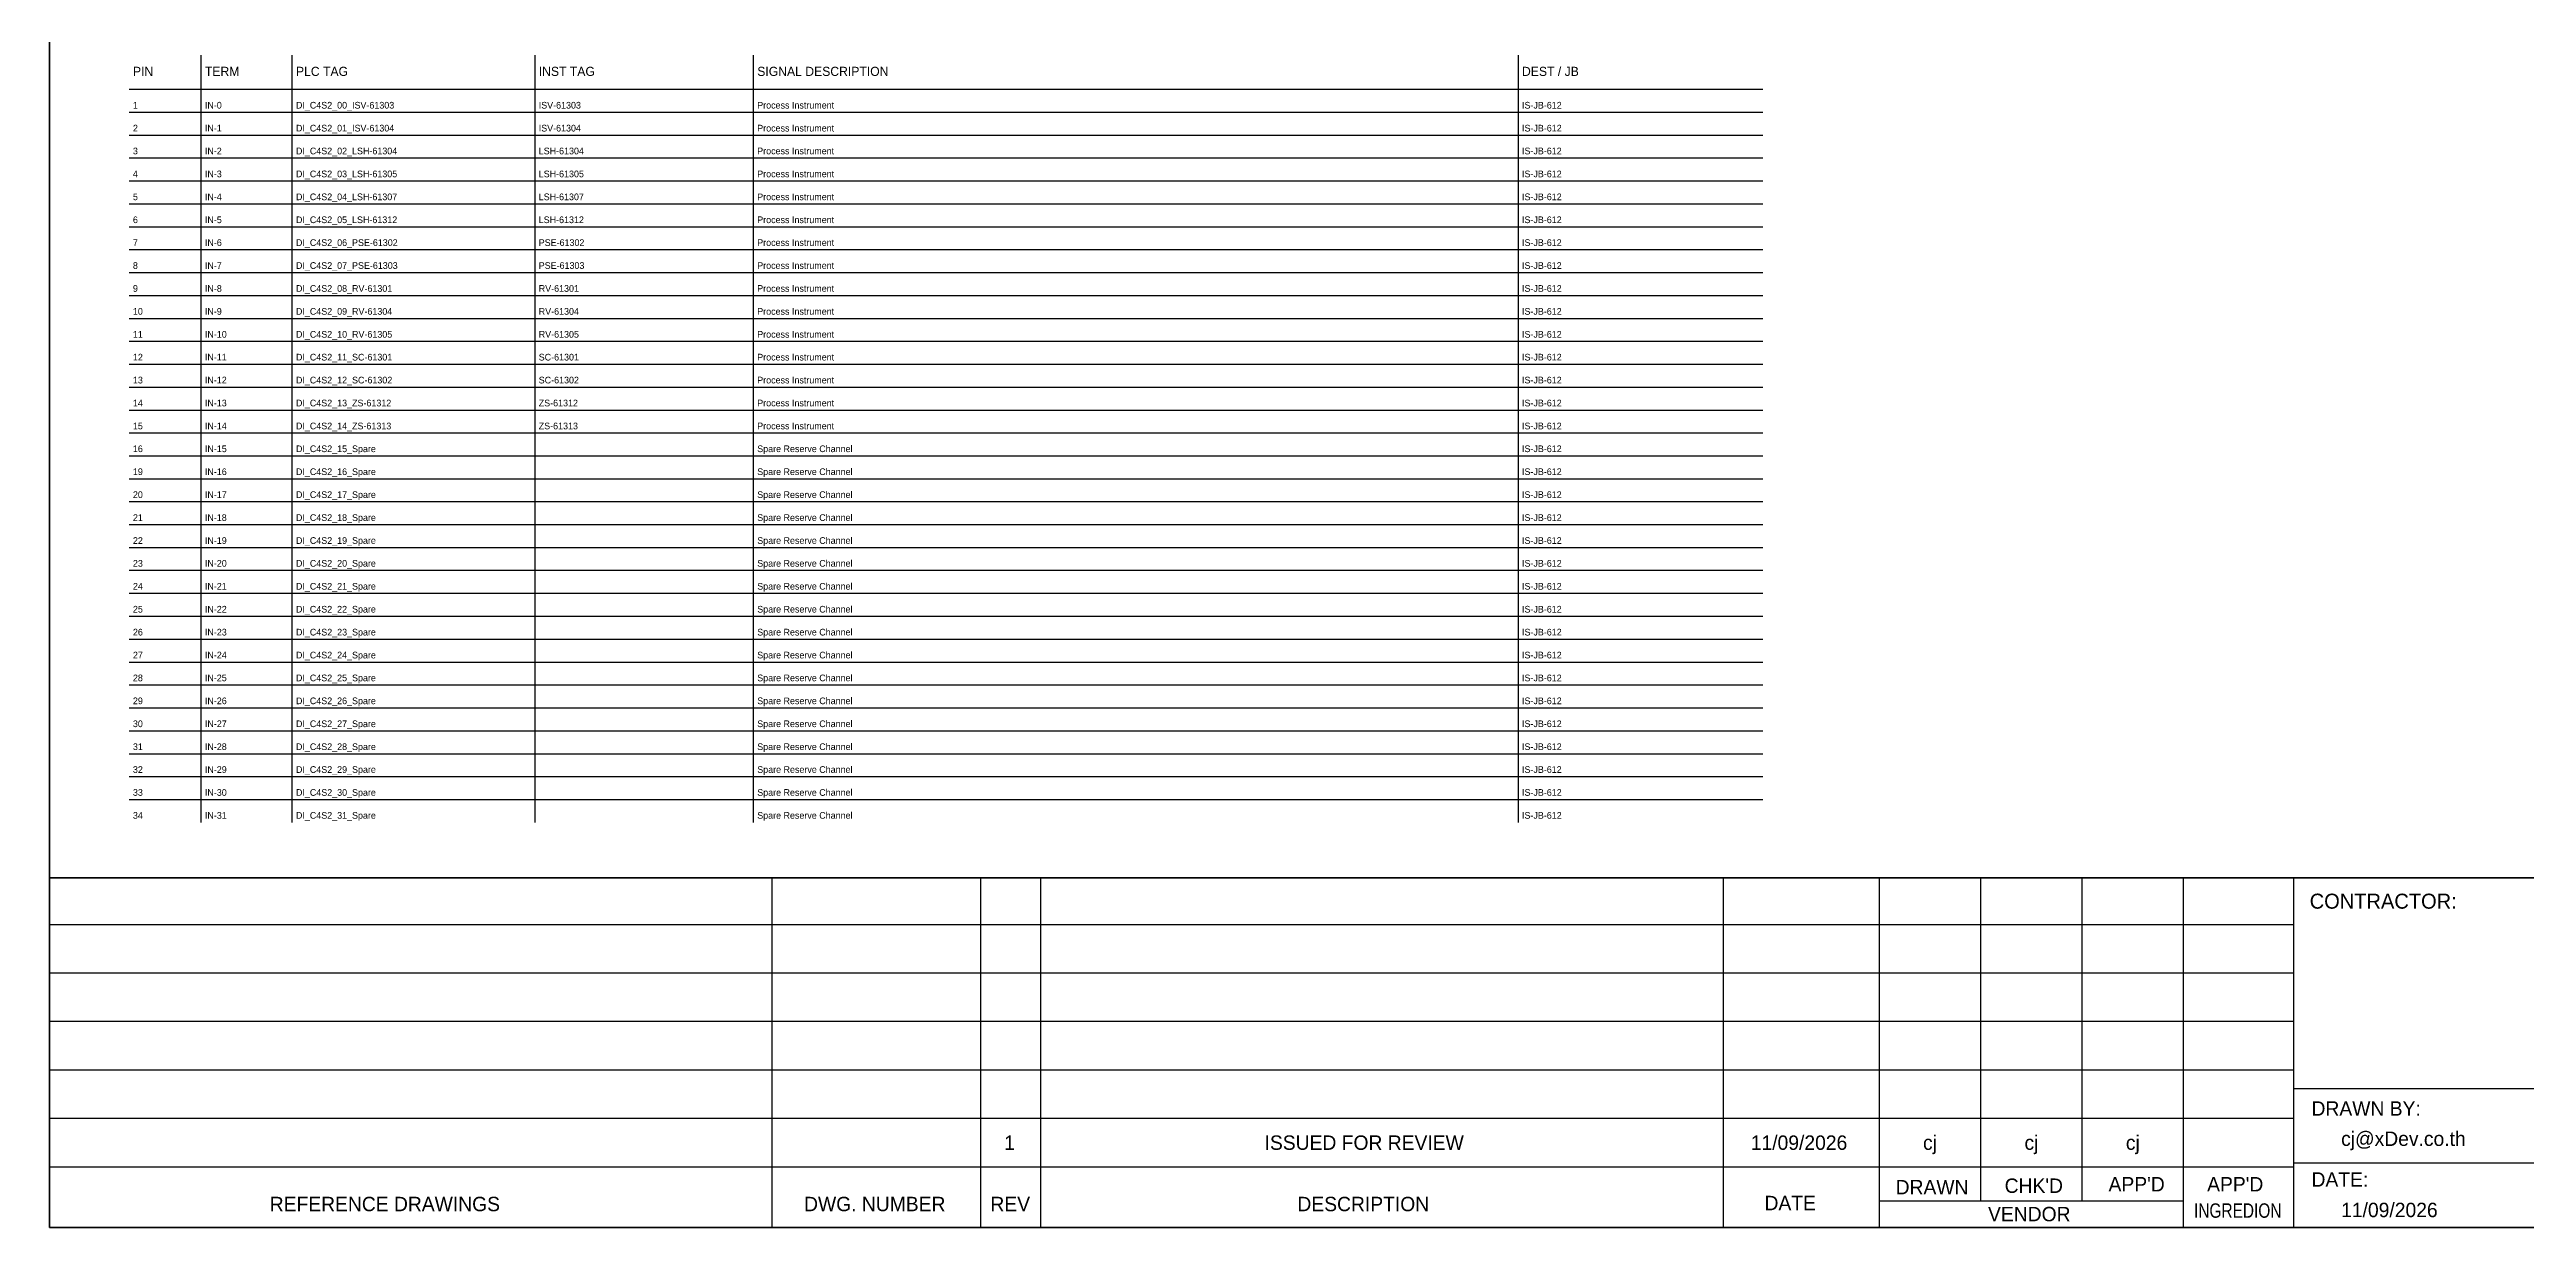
# Model space of a CAD drawing. Header units: metres. Extents: x 0 to 62600, y 0 to 2704.
# Drawn here: x 29353 to 31394, y 0 to 971 of the extents above; entities that cross this region are included whole.
import ezdxf
from ezdxf.enums import TextEntityAlignment as Align

# ---------------------------------------------------------------- set-up
doc = ezdxf.new("R2010")
doc.units = ezdxf.units.M

msp = doc.modelspace()

# ---------------------------------------------------------------- linework, layer by layer
at = {"color": 7}
for p, q in [((29478.1, 333.8), (29478.1, 965.9)), ((29553.1, 333.8), (29553.1, 965.9)), ((29753.1, 333.8), (29753.1, 965.9)), ((29933.1, 333.8), (29933.1, 965.9)), ((30563.1, 333.8), (30563.1, 965.9)), ((29418.8, 937.9), (30764.6, 937.9))]:
    msp.add_line(p, q, dxfattribs=at)
at = {"color": 8}
for p, q in [((29418.8, 919), (30764.6, 919)), ((29418.8, 900.1), (30764.6, 900.1)), ((29418.8, 881.3), (30764.6, 881.3)), ((29418.8, 862.4), (30764.6, 862.4)), ((29418.8, 843.5), (30764.6, 843.5)), ((29418.8, 824.6), (30764.6, 824.6)), ((29418.8, 805.8), (30764.6, 805.8)), ((29418.8, 786.9), (30764.6, 786.9)), ((29418.8, 768), (30764.6, 768)), ((29418.8, 749.1), (30764.6, 749.1)), ((29418.8, 730.2), (30764.6, 730.2)), ((29418.8, 711.4), (30764.6, 711.4)), ((29418.8, 692.5), (30764.6, 692.5)), ((29418.8, 673.6), (30764.6, 673.6)), ((29418.8, 654.7), (30764.6, 654.7)), ((29418.8, 635.9), (30764.6, 635.9)), ((29418.8, 617), (30764.6, 617)), ((29418.8, 598.1), (30764.6, 598.1)), ((29418.8, 579.2), (30764.6, 579.2)), ((29418.8, 560.3), (30764.6, 560.3)), ((29418.8, 541.5), (30764.6, 541.5)), ((29418.8, 522.6), (30764.6, 522.6)), ((29418.8, 503.7), (30764.6, 503.7)), ((29418.8, 484.8), (30764.6, 484.8)), ((29418.8, 465.9), (30764.6, 465.9)), ((29418.8, 447.1), (30764.6, 447.1)), ((29418.8, 428.2), (30764.6, 428.2)), ((29418.8, 409.3), (30764.6, 409.3)), ((29418.8, 390.4), (30764.6, 390.4)), ((29418.8, 371.6), (30764.6, 371.6)), ((29418.8, 352.7), (30764.6, 352.7))]:
    msp.add_line(p, q, dxfattribs=at)
at = {"layer": 'GT_1', "color": 4}
for p, q in [((29948.5, 0), (29948.5, 288.2)), ((30120.4, 0), (30120.4, 288.2)), ((30169.6, 0), (30169.6, 288.2)), ((30732.2, 0), (30732.2, 288.2)), ((30860.5, 0), (30860.5, 288.2)), ((30944.1, 21.8), (30944.1, 288.2)), ((31027.6, 21.8), (31027.6, 288.2)), ((31110.9, 0), (31110.9, 288.2)), ((31201.9, 0), (31201.9, 288.2)), ((31201.9, 249.3), (29353.1, 249.3)), ((31201.9, 209.5), (29353.1, 209.5)), ((31201.9, 169.6), (29353.1, 169.6)), ((31201.9, 129.7), (29353.1, 129.7)), ((31988.9, 114.3), (31201.9, 114.3)), ((31201.9, 89.7), (29353.1, 89.7)), ((31201.8, 49.8), (29353.1, 49.8)), ((31988.9, 52.9), (31201.9, 52.9)), ((31110.9, 21.8), (30860.5, 21.8))]:
    msp.add_line(p, q, dxfattribs=at)
at = {"layer": 'HELPPOINT', "color": 4, "lineweight": 35}
for p, q in [((29353.1, 0), (29353.1, 2704.2)), ((29353.1, 0), (29353.1, 2704.2)), ((33246.4, 0), (29353.1, 0)), ((33246.4, 0), (29353.1, 0))]:
    msp.add_line(p, q, dxfattribs=at)
at = {"layer": 'MEMBER', "color": 4, "lineweight": 35}
msp.add_line((29353.1, 288.2), (33246.4, 288.2), dxfattribs=at)
msp.add_line((29353.1, 288.2), (33246.4, 288.2), dxfattribs=at)

# ---------------------------------------------------------------- texts
at = {"color": 3}
for s, p in [('PIN', (29421.8, 948.9)), ('TERM', (29481.1, 948.9)), ('PLC TAG', (29556.1, 948.9)), ('INST TAG', (29756.1, 948.9)), ('SIGNAL DESCRIPTION', (29936.1, 948.9)), ('DEST / JB', (30566.1, 948.9))]:
    msp.add_text(s, height=7.5, dxfattribs=at).set_placement(p)
at = {"color": 7}
for s, p in [('1', (29421.8, 922)), ('IN-0', (29481.1, 922)), ('DI_C4S2_00_ISV-61303', (29556.1, 922)), ('ISV-61303', (29756.1, 922)), ('Process Instrument', (29936.1, 922)), ('IS-JB-612', (30566.1, 922)), ('2', (29421.8, 903.1)), ('IN-1', (29481.1, 903.1)), ('DI_C4S2_01_ISV-61304', (29556.1, 903.1)), ('ISV-61304', (29756.1, 903.1)), ('Process Instrument', (29936.1, 903.1)), ('IS-JB-612', (30566.1, 903.1)), ('3', (29421.8, 884.3)), ('IN-2', (29481.1, 884.3)), ('DI_C4S2_02_LSH-61304', (29556.1, 884.3)), ('LSH-61304', (29756.1, 884.3)), ('Process Instrument', (29936.1, 884.3)), ('IS-JB-612', (30566.1, 884.3)), ('4', (29421.8, 865.4)), ('IN-3', (29481.1, 865.4)), ('DI_C4S2_03_LSH-61305', (29556.1, 865.4)), ('LSH-61305', (29756.1, 865.4)), ('Process Instrument', (29936.1, 865.4)), ('IS-JB-612', (30566.1, 865.4)), ('5', (29421.8, 846.5)), ('IN-4', (29481.1, 846.5)), ('DI_C4S2_04_LSH-61307', (29556.1, 846.5)), ('LSH-61307', (29756.1, 846.5)), ('Process Instrument', (29936.1, 846.5)), ('IS-JB-612', (30566.1, 846.5)), ('6', (29421.8, 827.6)), ('IN-5', (29481.1, 827.6)), ('DI_C4S2_05_LSH-61312', (29556.1, 827.6)), ('LSH-61312', (29756.1, 827.6)), ('Process Instrument', (29936.1, 827.6)), ('IS-JB-612', (30566.1, 827.6)), ('7', (29421.8, 808.8)), ('IN-6', (29481.1, 808.8)), ('DI_C4S2_06_PSE-61302', (29556.1, 808.8)), ('PSE-61302', (29756.1, 808.8)), ('Process Instrument', (29936.1, 808.8)), ('IS-JB-612', (30566.1, 808.8)), ('8', (29421.8, 789.9)), ('9', (29421.8, 771)), ('IN-7', (29481.1, 789.9)), ('IN-8', (29481.1, 771)), ('DI_C4S2_07_PSE-61303', (29556.1, 789.9)), ('DI_C4S2_08_RV-61301', (29556.1, 771)), ('PSE-61303', (29756.1, 789.9)), ('RV-61301', (29756.1, 771)), ('Process Instrument', (29936.1, 789.9)), ('Process Instrument', (29936.1, 771)), ('IS-JB-612', (30566.1, 789.9)), ('IS-JB-612', (30566.1, 771)), ('10', (29421.8, 752.1)), ('IN-9', (29481.1, 752.1)), ('DI_C4S2_09_RV-61304', (29556.1, 752.1)), ('RV-61304', (29756.1, 752.1)), ('Process Instrument', (29936.1, 752.1)), ('IS-JB-612', (30566.1, 752.1)), ('11', (29421.8, 733.2)), ('IN-10', (29481.1, 733.2)), ('DI_C4S2_10_RV-61305', (29556.1, 733.2)), ('RV-61305', (29756.1, 733.2)), ('Process Instrument', (29936.1, 733.2)), ('IS-JB-612', (30566.1, 733.2)), ('12', (29421.8, 714.4)), ('IN-11', (29481.1, 714.4)), ('DI_C4S2_11_SC-61301', (29556.1, 714.4)), ('SC-61301', (29756.1, 714.4)), ('Process Instrument', (29936.1, 714.4)), ('IS-JB-612', (30566.1, 714.4)), ('13', (29421.8, 695.5)), ('IN-12', (29481.1, 695.5)), ('DI_C4S2_12_SC-61302', (29556.1, 695.5)), ('SC-61302', (29756.1, 695.5)), ('Process Instrument', (29936.1, 695.5)), ('IS-JB-612', (30566.1, 695.5)), ('14', (29421.8, 676.6)), ('IN-13', (29481.1, 676.6)), ('DI_C4S2_13_ZS-61312', (29556.1, 676.6)), ('ZS-61312', (29756.1, 676.6)), ('Process Instrument', (29936.1, 676.6)), ('IS-JB-612', (30566.1, 676.6)), ('15', (29421.8, 657.7)), ('IN-14', (29481.1, 657.7)), ('DI_C4S2_14_ZS-61313', (29556.1, 657.7)), ('ZS-61313', (29756.1, 657.7)), ('Process Instrument', (29936.1, 657.7)), ('IS-JB-612', (30566.1, 657.7)), ('16', (29421.8, 638.9)), ('IN-15', (29481.1, 638.9)), ('DI_C4S2_15_Spare', (29556.1, 638.9)), ('Spare Reserve Channel', (29936.1, 638.9)), ('IS-JB-612', (30566.1, 638.9)), ('19', (29421.8, 620)), ('IN-16', (29481.1, 620)), ('DI_C4S2_16_Spare', (29556.1, 620)), ('Spare Reserve Channel', (29936.1, 620)), ('IS-JB-612', (30566.1, 620)), ('20', (29421.8, 601.1)), ('IN-17', (29481.1, 601.1)), ('DI_C4S2_17_Spare', (29556.1, 601.1)), ('Spare Reserve Channel', (29936.1, 601.1)), ('IS-JB-612', (30566.1, 601.1)), ('21', (29421.8, 582.2)), ('IN-18', (29481.1, 582.2)), ('DI_C4S2_18_Spare', (29556.1, 582.2)), ('Spare Reserve Channel', (29936.1, 582.2)), ('IS-JB-612', (30566.1, 582.2)), ('22', (29421.8, 563.3)), ('IN-19', (29481.1, 563.3)), ('DI_C4S2_19_Spare', (29556.1, 563.3)), ('Spare Reserve Channel', (29936.1, 563.3)), ('IS-JB-612', (30566.1, 563.3)), ('23', (29421.8, 544.5)), ('24', (29421.8, 525.6)), ('IN-20', (29481.1, 544.5)), ('IN-21', (29481.1, 525.6)), ('DI_C4S2_20_Spare', (29556.1, 544.5)), ('DI_C4S2_21_Spare', (29556.1, 525.6)), ('Spare Reserve Channel', (29936.1, 544.5)), ('Spare Reserve Channel', (29936.1, 525.6)), ('IS-JB-612', (30566.1, 544.5)), ('IS-JB-612', (30566.1, 525.6)), ('25', (29421.8, 506.7)), ('IN-22', (29481.1, 506.7)), ('DI_C4S2_22_Spare', (29556.1, 506.7)), ('Spare Reserve Channel', (29936.1, 506.7)), ('IS-JB-612', (30566.1, 506.7)), ('26', (29421.8, 487.8)), ('IN-23', (29481.1, 487.8)), ('DI_C4S2_23_Spare', (29556.1, 487.8)), ('Spare Reserve Channel', (29936.1, 487.8)), ('IS-JB-612', (30566.1, 487.8)), ('27', (29421.8, 468.9)), ('IN-24', (29481.1, 468.9)), ('DI_C4S2_24_Spare', (29556.1, 468.9)), ('Spare Reserve Channel', (29936.1, 468.9)), ('IS-JB-612', (30566.1, 468.9)), ('28', (29421.8, 450.1)), ('IN-25', (29481.1, 450.1)), ('DI_C4S2_25_Spare', (29556.1, 450.1)), ('Spare Reserve Channel', (29936.1, 450.1)), ('IS-JB-612', (30566.1, 450.1)), ('29', (29421.8, 431.2)), ('IN-26', (29481.1, 431.2)), ('DI_C4S2_26_Spare', (29556.1, 431.2)), ('Spare Reserve Channel', (29936.1, 431.2)), ('IS-JB-612', (30566.1, 431.2)), ('30', (29421.8, 412.3)), ('IN-27', (29481.1, 412.3)), ('DI_C4S2_27_Spare', (29556.1, 412.3)), ('Spare Reserve Channel', (29936.1, 412.3)), ('IS-JB-612', (30566.1, 412.3)), ('31', (29421.8, 393.4)), ('IN-28', (29481.1, 393.4)), ('DI_C4S2_28_Spare', (29556.1, 393.4)), ('Spare Reserve Channel', (29936.1, 393.4)), ('IS-JB-612', (30566.1, 393.4)), ('32', (29421.8, 374.6)), ('IN-29', (29481.1, 374.6)), ('DI_C4S2_29_Spare', (29556.1, 374.6)), ('Spare Reserve Channel', (29936.1, 374.6)), ('IS-JB-612', (30566.1, 374.6)), ('33', (29421.8, 355.7)), ('IN-30', (29481.1, 355.7)), ('DI_C4S2_30_Spare', (29556.1, 355.7)), ('Spare Reserve Channel', (29936.1, 355.7)), ('IS-JB-612', (30566.1, 355.7)), ('34', (29421.8, 336.8)), ('IN-31', (29481.1, 336.8)), ('DI_C4S2_31_Spare', (29556.1, 336.8)), ('Spare Reserve Channel', (29936.1, 336.8)), ('IS-JB-612', (30566.1, 336.8))]:
    msp.add_text(s, height=5.5, dxfattribs=at).set_placement(p)
at = {"layer": 'MEMBER', "color": 4, "ltscale": 0.8}
for s, height, p in [('CONTRACTOR:', 12.35, (31215, 262.7)), ('DRAWN BY:', 11.88, (31216.5, 92.1)), ('cj@xDev.co.th', 11.875, (31240.9, 67.2)), ("APP'D", 11.88, (31049.3, 29.7)), ("APP'D", 11.88, (31130.5, 29.7)), ('DATE:', 11.88, (31216.5, 33.6)), ('REFERENCE DRAWINGS', 11.875, (29534.5, 13.4)), ('DWG. NUMBER', 11.875, (29974.7, 13.4)), ('REV', 11.88, (30128.2, 13.4)), ('DESCRIPTION', 11.875, (30381.1, 13.4)), ('DATE', 11.88, (30765.9, 14.2)), ('DRAWN', 11.88, (30873.9, 27.3)), ("CHK'D", 11.88, (30963.7, 28.5)), ('11/09/2026', 11.88, (31240.9, 8.5)), ('VENDOR', 11.88, (30950, 5.1))]:
    msp.add_text(s, height=height, dxfattribs=at).set_placement(p)
for s, height, p in [('1', 11.9, (30144, 69.9)), ('ISSUED FOR REVIEW', 11.875, (30436.1, 69.9)), ('11/09/2026', 11.88, (30794.3, 69.9)), ('cj', 11.88, (30902.2, 69.9)), ('cj', 11.88, (30985.8, 69.9)), ('cj', 11.88, (31069.3, 69.9))]:
    msp.add_text(s, height=height, dxfattribs=at).set_placement(p, align=Align.MIDDLE_CENTER)
at = {"layer": 'MEMBER', "color": 4, "ltscale": 0.8, "width": 0.8}
msp.add_text('INGREDION', height=11.88, dxfattribs=at).set_placement((31119.7, 8))

doc.saveas('drawing.dxf')
